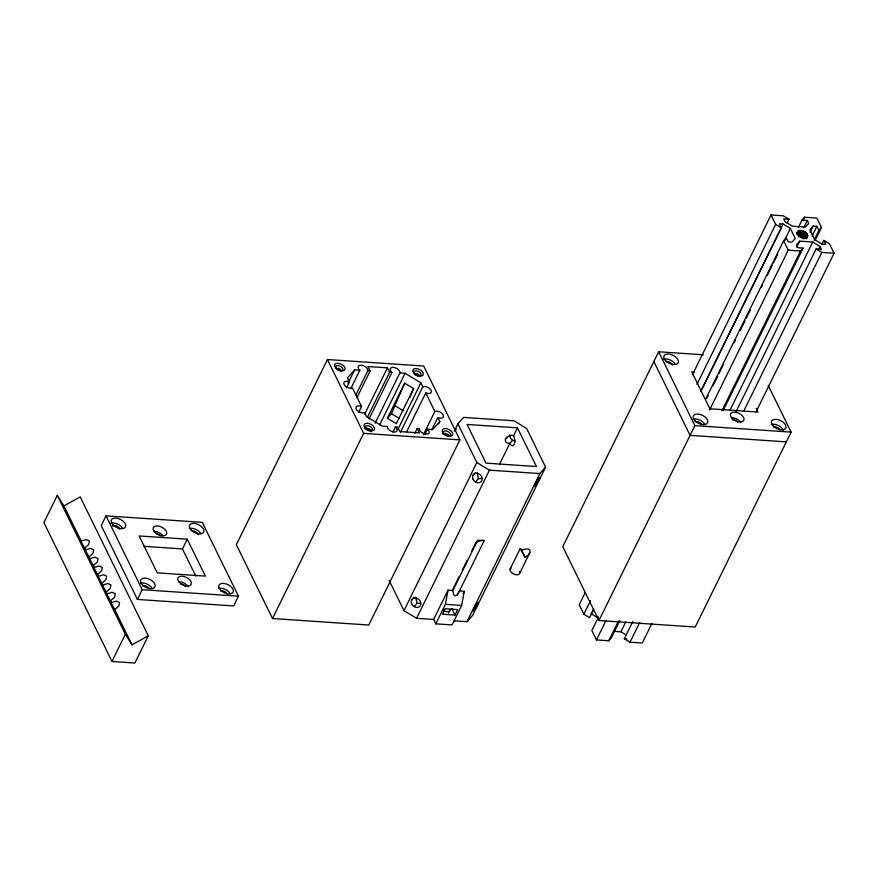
<?xml version="1.0" encoding="UTF-8"?>
<svg xmlns="http://www.w3.org/2000/svg" width="878" height="878" viewBox="0 0 878 878"><rect width="100%" height="100%" fill="white"/><g stroke="black" fill="none" stroke-linecap="round" stroke-linejoin="round"><path stroke-width="1.32" d="M415.821 597.161L416.973 603.416L414.109 606.621M477.182 472.463L478.334 478.719L475.47 481.923M452.894 590.532L453.597 594.505L455.21 595.844L457.273 594.757L459.424 590.971L464.297 591.3L461.652 605.436L452.06 624.927L435.795 623.83L433.633 619.44L448.021 590.203L452.894 590.532L477.632 540.244L484.195 540.497A6.278 0.922 -17.9 0 0 483.811 540.365M806.388 238.816C811.777 232.977 797.828 226.129 796.5 233.954M435.795 623.83L445.387 604.338L448.021 590.203M519.677 573.356L529.928 552.514L529.939 550.276L528.205 548.991L525.198 549.024L521.675 550.374L520.237 548.53L510.008 569.306M513.63 435.642C507.572 433.567 500.658 443.061 509.8 443.445L511.27 445.409L512.862 445.804C515.913 443.522 514.859 438.704 513.63 435.642L517.471 427.849L467.052 424.447L486.006 463.134L536.425 466.536L517.471 427.849M797.707 231.496C796.576 236.006 804.731 240.012 807.606 236.358M413.582 388.559L396.318 423.635L387.407 418.224L391.445 413.692L404.67 383.148L413.582 388.559L409.938 397.405M57.289 495.357L43.9 522.575L111.956 661.474L134.872 663.022L148.272 635.804L80.216 496.904L63.94 505.926L57.289 495.357L125.356 634.256L131.996 644.825L148.272 635.804M106.029 515.858L101.233 525.604L137.418 599.444L233.669 605.941L238.465 596.195L202.28 522.355L106.029 515.858L142.214 589.698L137.418 599.444M111.956 661.474L125.356 634.256M195.739 576.012L182.47 548.937L187.266 539.191L139.141 535.942L157.228 572.862L205.353 576.111L187.266 539.191M327.439 359.53L236.336 544.689L272.509 618.529L368.76 625.026L459.874 439.878L423.69 366.027L327.439 359.53L363.624 433.381L272.509 618.529M348.083 381.831L349.268 379.406M348.017 383.368L354.657 369.868L359.859 370.22A5.257 2.963 26.2 0 1 361.242 365.215A5.257 2.963 26.2 0 1 367.794 370.757L370.132 370.922L356.94 397.712M346.448 388.01L349.466 381.875L347.512 377.891L354.657 369.868M350.805 388.625L359.859 370.22M355.722 395.287L367.794 370.757M358.509 412.627L361.527 406.492L352.451 387.966A5.257 2.963 26.2 0 1 344.077 384.454A5.257 2.963 26.2 0 1 349.466 381.875M364.677 414.12L387.461 367.838L367.981 366.521L370.132 370.922M367.432 417.302L389.612 372.228L387.461 367.838M369.012 419.004L391.939 372.393A5.257 2.963 26.2 0 1 393.333 367.377A5.257 2.963 26.2 0 1 399.885 372.92L405.076 373.271L420.847 382.841L422.801 386.825A5.257 2.963 26.2 0 1 431.164 390.337A5.257 2.963 26.2 0 1 425.786 392.916L406.47 432.174M375.136 423.218L399.885 372.92M379.724 424.798L405.076 373.271M387.407 418.224L404.67 383.148M392.949 431.932L395.363 427.026L397.701 427.18L399.852 431.57L419.333 432.887L417.182 428.497L419.508 428.651A5.257 2.963 26.2 0 0 426.06 434.193A5.257 2.963 26.2 0 0 427.454 429.188L432.645 429.54L439.801 421.517L437.848 417.533A5.257 2.963 26.2 0 0 443.225 414.954A5.257 2.963 26.2 0 0 434.862 411.442L425.786 392.916M397.91 429.452L420.847 382.841M400.467 432.217L422.801 386.825M414.778 433.37L417.182 428.497M423.394 434.753L434.862 411.442M425.04 434.094L427.454 429.188M431.811 429.803L437.848 417.533M438.594 423.975L439.801 421.517M454.266 431.175L457.888 423.833L463.606 417.412L514.025 420.814L526.635 428.475L545.589 467.151L472.704 615.269L466.986 621.69L453.849 620.801M433.633 619.44L416.567 618.288L403.957 610.638L476.842 462.508L457.888 423.833M416.567 618.288L489.452 470.158L539.871 473.56L545.589 467.151M499.505 464.363L509.8 443.445L512.653 440.24M452.664 589.775L459.26 576.374M462.256 570.283L467.052 560.537M471.848 550.802L476.041 542.275A6.278 0.922 -17.9 0 1 483.054 540.387M448.636 612.899L449.843 610.462M457.131 595.646L484.173 540.683M463.101 593.737L464.297 591.3M455.024 615.061L457.712 609.606L445.102 608.75L442.424 614.216L455.024 615.061L451.797 608.465M466.986 621.69L539.871 473.56M703.421 354.8L658.676 351.782L562.776 546.676L598.961 620.526L695.211 627.024L791.111 432.119L768.195 385.354M585.286 592.474L579.239 604.766L583.848 614.194L589.522 617.64L593.758 609.025M692.38 374.829L771.038 214.978L783.319 215.801L788.993 219.248L787.182 222.935M583.848 614.194L590.51 600.673M697 384.257L775.658 224.395L771.038 214.978M593.111 610.144L591.3 613.832L598.566 618.244M700.809 391.27L783.099 224.044L790.376 228.456L795.27 238.443L791.967 242.141L788.214 241.878L786.227 237.828L783.648 240.715L705.594 399.336M700.853 391.379L781.332 227.841L779.346 223.791L783.099 224.044M598.5 616.982L591.849 630.514L596.458 639.93L608.75 640.764L611.318 637.878L619.791 620.658M706.878 398.14L708.085 395.682M712.925 385.848L717.765 376.003M718.972 373.545L723.209 364.941M734.107 342.804L735.314 340.346M740.154 330.512L744.994 320.679M746.201 318.22L750.438 309.605M761.325 287.479L762.543 285.021M767.383 275.176L772.223 265.343M773.43 262.884L777.667 254.28M784.932 239.518L790.376 228.456M785.009 240.287L786.227 237.828M598.961 620.526L694.86 425.632L658.676 351.782M798.387 227.501L802.009 220.126L804.588 217.239L816.869 218.073L821.49 227.49L815.442 239.793M596.458 639.93L606.149 620.263M709.611 409.993L788.268 250.142L783.648 240.715M803.381 219.698L804.588 217.239M797.07 233.383L798.278 230.925M797.301 234.239L799.112 230.552M797.751 235.315L800.165 230.398M798.354 236.632L801.373 230.486M803.666 227.863L807.299 220.477L802.009 220.126M799.628 236.939L802.657 230.793M800.912 237.455L803.93 231.309M796.697 247.289L799.726 241.143L812.743 242.021L820.008 246.433L821.424 249.319L816.145 248.957L736.269 411.277M802.097 238.147L805.126 232.001M803.129 238.97L806.158 232.824M804.533 238.651L806.959 233.735M805.675 238.344L807.486 234.656M806.498 238.015L807.705 235.556M608.75 640.764L618.43 621.086M721.892 410.816L800.549 250.965L803.129 248.079L797.839 247.728L796.423 244.841L799.726 241.143M810.142 232.22L813.171 226.074L816.924 226.326L818.911 230.376L814.071 240.221M723.252 410.399L803.129 248.079M812.084 236.16L816.924 226.326M614.435 631.381L620.944 631.82L625.784 621.975M729.848 410.487L812.743 242.021M651.981 623.358L642.301 643.025L630.009 642.202L624.335 638.756L632.808 621.536M818.197 250.12L820.008 246.433M821.995 244.051L823.805 240.363L829.48 243.81L834.1 253.237L756.046 411.859M630.009 642.202L639.7 622.524M743.765 411.025L821.819 252.403L834.1 253.237M529.928 552.514L528.172 555.126L525.121 557.409L520.237 548.53M472.935 475.327L475.371 472.584M505.234 439.11L507.671 436.366M411.573 600.025L414.01 597.281M813.171 226.074L809.867 229.773L814.762 239.76L822.038 244.161L825.792 244.424L823.805 240.363M818.911 230.376L821.49 227.49M84.606 548.113L88.711 544.536L89.402 540.991L86.274 539.564L81.171 541.089L79.788 539.125L85.473 549.88L90.577 548.355L93.705 549.782L93.013 553.327L88.919 556.904L89.775 558.671L94.89 557.146L98.018 558.573L97.326 562.118L93.222 565.695L94.089 567.462L99.192 565.937L102.32 567.364L101.628 570.909L97.535 574.486L98.391 576.253L103.505 574.728L106.633 576.155L105.942 579.7L101.837 583.277L102.704 585.044L107.807 583.519L110.935 584.946L110.244 588.49L106.15 592.068L107.006 593.835L112.121 592.31L115.248 593.737L114.557 597.281L110.452 600.859L111.319 602.626L116.423 601.101L119.551 602.527L118.859 606.072L114.766 609.661L131.996 644.825M481.835 478.422L478.334 478.719M420.474 603.109L416.973 603.416M788.993 219.248L783.714 218.885L785.13 221.772L792.395 226.184L805.411 227.062L808.715 223.363L807.299 220.477M788.268 250.142L800.549 250.965M694.465 372.052L691.787 371.866L709.874 408.786L758.01 412.034L756.199 408.347M389.612 372.228L391.939 372.393M694.86 425.632L791.111 432.119M786.315 441.864L690.064 435.367L653.88 361.527M363.624 433.381L459.874 439.878M143.707 546.314L182.47 548.937M445.387 604.338L461.652 605.436M142.214 589.698L238.465 596.195M624.335 638.756L626.98 638.932M775.658 224.395L781.332 227.841M816.145 248.957L821.819 252.403M395.287 405.899L403.09 410.63M476.842 462.508L489.452 470.158M620.944 631.82L626.135 634.97M391.445 413.692L399.238 418.444M85.473 549.88L84.101 547.916L88.919 556.904M89.775 558.671L88.404 556.707L93.222 565.695M94.089 567.462L92.717 565.498L97.535 574.486M98.391 576.253L97.019 574.289L101.837 583.277M102.704 585.044L101.332 583.08L106.15 592.068M107.006 593.835L105.634 591.871L110.452 600.859M111.319 602.626L109.948 600.662L114.766 609.661M521.675 550.374L525.121 557.409M389.141 580.413L403.957 610.638M63.94 505.926L81.171 541.089M773.463 427.059A3.94 2.228 26.2 0 1 779.741 429.693M732.252 419.772A4.203 2.371 26.2 0 1 737.718 422.066M771.268 424.414A7.891 4.445 26.2 0 1 783.45 430.593M693.06 419.135A7.891 4.445 26.2 0 1 704.562 423.942M731.769 417.61A7.364 4.149 26.2 0 1 740.802 422.713M695.255 421.791A3.94 2.228 26.2 0 1 701.533 424.414M663.691 359.135A7.891 4.445 26.2 0 1 675.193 363.975M665.864 361.791A3.94 2.228 26.2 0 1 669.76 362.241A3.94 2.228 26.2 0 1 672.35 365.094M395.363 427.026A5.257 2.963 26.2 0 1 393.981 432.031A5.257 2.963 26.2 0 1 387.428 426.488L382.226 426.137L366.466 416.567L364.513 412.583A5.257 2.963 26.2 0 1 356.139 409.071A5.257 2.963 26.2 0 1 361.527 406.492M416.863 373.644A4.73 2.667 26.2 0 1 418.938 374.906M445.102 433.26A4.73 2.667 26.2 0 1 446.254 433.644M447.363 434.204A4.73 2.667 26.2 0 1 449.119 435.697M442.699 433.842A3.94 2.228 26.2 0 1 448.976 436.476M415.963 375.213A3.94 2.228 26.2 0 1 415.096 370.955A3.94 2.228 26.2 0 1 421.023 373.973A3.94 2.228 26.2 0 1 416.885 375.685M413.999 373.633A3.94 2.228 26.2 0 1 419.574 376.475M337.756 369.934A3.94 2.228 26.2 0 1 336.889 365.676A3.94 2.228 26.2 0 1 342.815 368.694A3.94 2.228 26.2 0 1 338.678 370.406M364.491 428.563A3.94 2.228 26.2 0 1 368.398 429.013A3.94 2.228 26.2 0 1 370.988 431.866M335.802 368.354A3.94 2.228 26.2 0 1 341.377 371.196M366.905 427.981A4.73 2.667 26.2 0 1 368.058 428.365M369.155 428.925A4.73 2.667 26.2 0 1 370.911 430.418M338.656 368.365A4.73 2.667 26.2 0 1 340.73 369.627M519.425 571.644A5.257 2.963 26.2 0 1 514.047 574.223A5.257 2.963 26.2 0 1 511.062 568.132M515.145 441.063A5.257 4.291 41.7 0 1 509.767 434.731M455.638 430.077A5.257 0.669 -58.8 0 1 456.319 429.133M443.478 610.199A4.203 2.371 26.2 0 0 449.832 610.627L449.865 609.98A4.203 2.371 26.2 0 0 449.635 609.255M220.817 591.135A3.94 2.228 26.2 0 1 227.095 593.769M180.506 583.815A4.203 2.371 26.2 0 1 185.071 586.142M218.622 588.49A7.891 4.445 26.2 0 1 230.124 593.298M155.867 533.528A4.203 2.371 26.2 0 1 160.433 535.854M153.573 531.431A7.364 4.149 26.2 0 1 163.034 535.756M189.253 528.479A7.891 4.445 26.2 0 1 200.744 533.33M140.414 583.211A7.891 4.445 26.2 0 1 151.916 588.019M192.117 530.927A3.94 2.228 26.2 0 1 197.912 534.45M179.123 581.686A7.364 4.149 26.2 0 1 188.155 586.789M142.609 585.856A3.94 2.228 26.2 0 1 148.887 588.49M111.045 523.2A7.891 4.445 26.2 0 1 122.536 528.051M112.702 526.229A3.94 2.228 26.2 0 1 116.653 526.098A3.94 2.228 26.2 0 1 119.704 529.171M695.146 420.924A7.891 4.445 26.2 0 0 707.525 422.878A7.891 4.445 26.2 0 0 698.811 414.142A7.891 4.445 26.2 0 0 695.146 420.924M731.868 418.224A7.364 4.149 26.2 0 0 743.611 420.705A7.364 4.149 26.2 0 0 736.17 412.364A7.364 4.149 26.2 0 0 731.868 418.224M773.353 426.192A7.891 4.445 26.2 0 0 785.733 428.157A7.891 4.445 26.2 0 0 777.008 419.421A7.891 4.445 26.2 0 0 773.353 426.192M665.722 360.891A7.891 4.445 26.2 0 0 678.112 362.91A7.891 4.445 26.2 0 0 669.453 354.152A7.891 4.445 26.2 0 0 665.722 360.891M443.895 433.973A3.94 2.228 26.2 0 0 450.227 435.543A3.94 2.228 26.2 0 0 446.518 431.021A3.94 2.228 26.2 0 0 443.895 433.973M364.952 427.729A5.674 3.205 26.2 0 0 374.072 429.99A5.674 3.205 26.2 0 0 368.738 423.481A5.674 3.205 26.2 0 0 364.952 427.729M365.687 428.694A3.94 2.228 26.2 0 0 372.02 430.264A3.94 2.228 26.2 0 0 368.321 425.753A3.94 2.228 26.2 0 0 365.687 428.694M413.757 373.007A5.674 3.205 26.2 0 0 422.878 375.268A5.674 3.205 26.2 0 0 417.544 368.76A5.674 3.205 26.2 0 0 413.757 373.007M335.55 367.728A5.674 3.205 26.2 0 0 344.67 369.989A5.674 3.205 26.2 0 0 339.336 363.481A5.674 3.205 26.2 0 0 335.55 367.728M443.16 433.008A5.674 3.205 26.2 0 0 452.269 435.269A5.674 3.205 26.2 0 0 446.935 428.76A5.674 3.205 26.2 0 0 443.16 433.008M411.519 603.57A5.257 4.291 41.7 0 0 419.838 606.347A5.257 4.291 41.7 0 0 416.732 598.258A5.257 4.291 41.7 0 0 411.519 603.57M472.88 478.872A5.257 4.291 41.7 0 0 481.199 481.649A5.257 4.291 41.7 0 0 478.093 473.56A5.257 4.291 41.7 0 0 472.88 478.872M474.285 609.925A5.257 0.669 -58.8 0 0 478.4 602.385A5.257 0.669 -58.8 0 0 474.164 607.927A5.257 0.669 -58.8 0 0 474.285 609.925M535.646 485.227A5.257 0.669 -58.8 0 0 539.761 477.687A5.257 0.669 -58.8 0 0 535.514 483.229A5.257 0.669 -58.8 0 0 535.646 485.227M191.272 530.235A7.891 4.445 26.2 0 0 203.674 532.255A7.891 4.445 26.2 0 0 195.015 523.497A7.891 4.445 26.2 0 0 191.272 530.235M154.144 531.464A7.364 4.149 26.2 0 0 166.008 534.845A7.364 4.149 26.2 0 0 159.642 526.339A7.364 4.149 26.2 0 0 154.144 531.464M142.499 584.989A7.891 4.445 26.2 0 0 154.879 586.954A7.891 4.445 26.2 0 0 146.165 578.218A7.891 4.445 26.2 0 0 142.499 584.989M179.222 582.29A7.364 4.149 26.2 0 0 190.965 584.77A7.364 4.149 26.2 0 0 183.524 576.44A7.364 4.149 26.2 0 0 179.222 582.29M220.707 590.268A7.891 4.445 26.2 0 0 233.087 592.233A7.891 4.445 26.2 0 0 224.362 583.497A7.891 4.445 26.2 0 0 220.707 590.268M113.075 524.967A7.891 4.445 26.2 0 0 125.466 526.976A7.891 4.445 26.2 0 0 116.807 518.218A7.891 4.445 26.2 0 0 113.075 524.967"/></g></svg>
